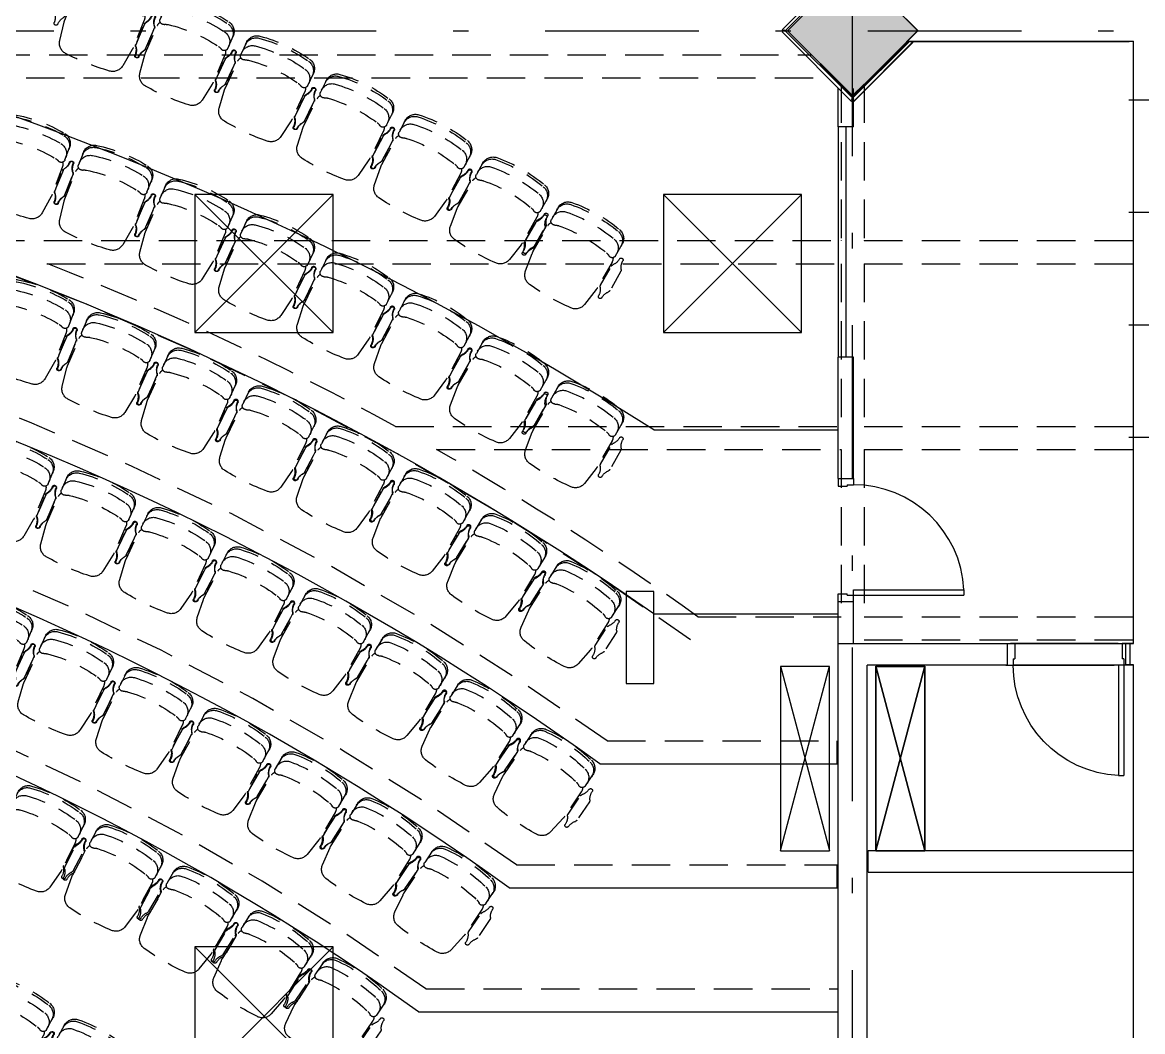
# Model space of a CAD drawing. Header units: millimetres. Extents: x 182 to 575, y -105 to 95.
# Drawn here: x 272.14 to 279.43, y -0.17 to 6.4 of the extents above; entities that cross this region are included whole.
import ezdxf

# ---------------------------------------------------------------- set-up
doc = ezdxf.new("R2010")
doc.units = ezdxf.units.MM
doc.header["$MEASUREMENT"] = 0
for name, pattern in [('DASHDOT', [1, 0.5, -0.25, 0, -0.25]), ('DASHED2', [0.375, 0.25, -0.125]), ('HIDDEN2', [0.1875, 0.125, -0.0625])]:
    doc.linetypes.add(name, pattern=pattern)
for name, color, linetype in [('base', 253, 'Continuous'), ('BR_EST', 2, 'Continuous'), ('construir', 10, 'Continuous'), ('DEMOLIR', 10, 'HIDDEN2'), ('EIXOS', 31, 'DASHDOT'), ('L_DECA', 7, 'Continuous')]:
    doc.layers.add(name, color=color, linetype=linetype)

# ---------------------------------------------------------------- blocks, each defined once
blk = doc.blocks.new('A$C2006581A')
at = {"layer": 'L_DECA', "color": 1}
for p, q in [((0, 0.9), (0.9, 0)), ((0, 0), (0.9, 0.9))]:
    blk.add_line(p, q, dxfattribs=at)
blk.add_lwpolyline([(0, 0), (0.9, 0), (0.9, 0.9), (0, 0.9)], close=True, dxfattribs=at)
blk = doc.blocks.new('A$C08E35E4D')
at = {"layer": 'L_DECA', "color": 1}
blk.add_lwpolyline([(0, 0.6), (0, 0), (0.18, 0), (0.18, 0.6)], close=True, dxfattribs=at)
blk = doc.blocks.new('XR_BL2_AND_MON-REV15$0$P50X50')
at = {"layer": 'base'}
blk.add_hatch(color=256, dxfattribs=at).paths.add_polyline_path([(0, -0.4243), (0.4243, 0), (0, 0.4243), (-0.4243, 0)])
at = {"layer": 'base', "linetype": 'ByBlock'}
blk.add_lwpolyline([(0, -0.4243), (0.4243, 0), (0, 0.4243), (-0.4243, 0)], close=True, dxfattribs=at)
blk = doc.blocks.new('XR_BL2_AND_MON-REV15$0$PILAR 60X60_45')
at = {"layer": 'base'}
blk.add_blockref('XR_BL2_AND_MON-REV15$0$P50X50', (0, 0), dxfattribs=at)
blk = doc.blocks.new('XR_BL2_AND_MON-REV15$0$P8014PL')
at = {"layer": 'base'}
for p, q in [((-0.075, 0.14), (-0.075, 0.8591)), ((-0.075, 0.8591), (-0.04, 0.8591)), ((-0.04, 0.14), (-0.04, 0.8591)), ((-0.8, 0), (-0.8, 0.14)), ((-0.8, 0.14), (-0.76, 0.14)), ((-0.76, 0.1), (-0.76, 0.14)), ((-0.76, 0.1), (-0.75, 0.1)), ((-0.75, 0), (-0.75, 0.1)), ((-0.04, 0.14), (-0.075, 0.14)), ((-0.05, 0), (-0.05, 0.1)), ((-0.04, 0.1), (-0.05, 0.1)), ((-0.04, 0.1), (-0.04, 0.14)), ((0, 0.14), (-0.04, 0.14)), ((0, 0), (0, 0.14)), ((-0.8, 0), (-0.75, 0)), ((0, 0), (-0.05, 0))]:
    blk.add_line(p, q, dxfattribs=at)
blk.add_arc((-0.04, 0.14), 0.72, 92.78631, 180, dxfattribs=at)
blk = doc.blocks.new('XR_BL2_AND_MON-REV15$0$P2000501')
for points in [[(0.2315, -0.362, 0.149389), (0.24, -0.3341), (0.24, -0.1416, 0.03724), (0.2389, -0.1267), (0.2207, -0.0055, 0.342214), (0.1543, 0.058, 0.051556), (-0.1543, 0.058, 0.342214), (-0.2207, -0.0055), (-0.2389, -0.1267, 0.03724), (-0.24, -0.1416), (-0.24, -0.3341, 0.149389), (-0.2315, -0.362)], [(0.24, -0.397, -0.36261), (0.1784, -0.4708, -0.08991), (-0.1784, -0.4708, -0.36261), (-0.24, -0.397)], [(0.24, -0.453, -0.36261), (0.1784, -0.5268, -0.08991), (-0.1784, -0.5268, -0.36261), (-0.24, -0.453)]]:
    blk.add_lwpolyline(points, format="xyb")
for points in [[(-0.2541, -0.1536, -0.164851), (-0.25, -0.1658), (-0.25, -0.3099, -0.164851), (-0.2541, -0.322, 0.162089), (-0.2725, -0.3753, -1), (-0.2975, -0.3753, 0.162089), (-0.3159, -0.322, -0.164851), (-0.32, -0.3099), (-0.32, -0.1658, -0.164851), (-0.3159, -0.1536, 0.162089), (-0.2975, -0.1003, -1), (-0.2725, -0.1003, 0.162089)], [(0.25, -0.1658), (0.25, -0.3099, 0.164851), (0.2541, -0.322, -0.162089), (0.2725, -0.3753, 1), (0.2975, -0.3753, -0.162089), (0.3159, -0.322, 0.164851), (0.32, -0.3099), (0.32, -0.1658, 0.164851), (0.3159, -0.1536, -0.162089), (0.2975, -0.1003, 1), (0.2725, -0.1003, -0.162089), (0.2541, -0.1536, 0.164851)], [(-0.1784, -0.3681, 0.08991), (0.1784, -0.3681, 0.086278), (0.2025, -0.3592, -0.57735), (0.24, -0.3809), (0.24, -0.468, -0.36261), (0.1784, -0.5418, -0.08991), (-0.1784, -0.5418, -0.36261), (-0.24, -0.468), (-0.24, -0.3809, -0.57735), (-0.2025, -0.3592, 0.086278)]]:
    blk.add_lwpolyline(points, format="xyb", close=True)

msp = doc.modelspace()

# ---------------------------------------------------------------- linework, layer by layer
at = {"layer": 'base'}
for p, q in [((277.4708, 6.715), (277.1024, 6.3466)), ((277.9654, 6.3488, 195.166), (277.8901, 6.4241, 195.166)), ((277.0953, 6.3537), (277.0812, 6.3395)), ((277.0883, 6.3466), (277.0812, 6.3537)), ((277.0953, 6.3537), (277.5479, 5.9011)), ((277.8907, 6.2741, 195.166), (277.9654, 6.3488, 195.166)), ((277.0812, 6.3395), (277.5337, 5.887)), ((277.5408, 5.9107), (277.9092, 6.2791)), ((277.5408, 5.9082), (277.9092, 6.2766)), ((277.5479, 5.8895), (277.9375, 6.2791)), ((277.5479, 5.887), (277.9375, 6.2766)), ((277.8951, 6.2766, 195.166), (279.3416, 6.2766, 195.166)), ((279.3689, 6.2766, 195.166), (277.8951, 6.2766, 195.166)), ((279.3689, 2.3591, 195.166), (279.3689, 6.2791, 195.166)), ((279.3689, 2.3566, 195.166), (279.3689, 6.2766, 195.166)), ((279.3689, 2.3566, 195.166), (279.3689, 6.2766, 195.166)), ((277.9042, 6.2716), (277.5337, 5.9011)), ((277.9325, 6.2716), (277.5479, 5.887)), ((277.2727, 6.1905, 195.166), (277.4227, 6.0405, 195.166)), ((277.4658, 5.9974, 195.166), (277.5408, 5.9224, 195.166)), ((277.5408, 5.9249, 195.166), (277.6158, 5.9999, 195.166)), ((277.5408, 5.9224, 195.166), (277.6158, 5.9974, 195.166)), ((277.5408, 5.8941), (277.5337, 5.9011)), ((277.5408, 5.8966), (277.5337, 5.8895)), ((277.5408, 5.8941), (277.5337, 5.887)), ((277.5408, 5.8941), (277.5337, 5.887)), ((277.5408, 5.8966), (277.5479, 5.9036)), ((277.5408, 5.8941), (277.5479, 5.9011)), ((277.5408, 5.8966), (277.5479, 5.8895)), ((277.5408, 5.8941), (277.5479, 5.887)), ((277.5408, 5.8941), (277.5479, 5.887)), ((279.3689, 4.833, 195.166), (279.3689, 4.983, 195.166)), ((279.3689, 4.8305, 195.166), (279.3689, 4.9805, 195.166)), ((279.3689, 3.623, 195.166), (279.3689, 3.773, 195.166)), ((279.3689, 3.6205, 195.166), (279.3689, 3.7705, 195.166)), ((279.3689, 2.3837, 195.166), (279.3689, 2.5337, 195.166)), ((279.3689, 2.3812, 195.166), (279.3689, 2.5312, 195.166)), ((277.4458, 2.3566, 195.166), (278.5158, 2.3566, 195.166)), ((277.4458, -1.9241, 195.166), (277.4458, 2.3566, 195.166)), ((277.4458, 2.3566, 195.166), (278.5462, 2.3566, 195.166)), ((277.4458, -1.9241, 195.166), (277.4458, 2.3566, 195.166)), ((278.5462, 2.3566, 195.166), (278.5462, 2.2166, 195.166)), ((279.2689, 2.3566), (278.5689, 2.3566)), ((278.5962, 2.3566, 195.166), (279.2962, 2.3566, 195.166)), ((279.3189, 2.2191, 195.166), (279.3189, 2.3591, 195.166)), ((279.3189, 2.3591, 195.166), (279.3689, 2.3591, 195.166)), ((279.3189, 2.2166, 195.166), (279.3189, 2.3566, 195.166)), ((279.3189, 2.2166, 195.166), (279.3189, 2.3566, 195.166)), ((279.3189, 2.3566, 195.166), (279.3689, 2.3566, 195.166)), ((279.3189, 2.3566, 195.166), (279.3689, 2.3566, 195.166)), ((277.0708, 1.0091), (277.3908, 2.2091)), ((277.0708, 2.2091), (277.3908, 1.0091)), ((278.5158, 2.2166, 195.166), (277.6358, 2.2166, 195.166)), ((277.6358, -0.2816, 195.166), (277.6358, 2.2166, 195.166)), ((278.5462, 2.2166, 195.166), (277.6358, 2.2166, 195.166)), ((277.6358, -0.2816, 195.166), (277.6358, 2.2166, 195.166)), ((277.6908, 1.0091, 153.3784), (278.0108, 2.2091, 153.3784)), ((277.6908, 2.2091, 153.3784), (278.0108, 1.0091, 153.3784)), ((278.0108, 1.0091), (277.6908, 2.2091)), ((278.0108, 2.2091), (277.6908, 1.0091)), ((278.5389, 2.2166), (279.2439, 2.2166)), ((279.2712, 2.2166, 195.166), (278.5862, 2.2166, 195.166)), ((279.3689, 2.2191, 195.166), (279.3189, 2.2191, 195.166)), ((279.3689, 2.2166, 195.166), (279.3189, 2.2166, 195.166)), ((279.3689, 2.2166, 195.166), (279.3189, 2.2166, 195.166)), ((279.3689, -0.2791, 195.166), (279.3689, 2.2191, 195.166)), ((279.3689, -0.2816, 195.166), (279.3689, 2.2166, 195.166)), ((279.3689, -0.2816, 195.166), (279.3689, 2.2166, 195.166)), ((277.4408, 1.5738, 195.166), (277.4408, 1.7238, 195.166)), ((275.8946, 1.5738, 195.166), (277.4408, 1.5738, 195.166)), ((275.8946, 1.5738, 195.166), (277.4408, 1.5738, 195.166)), ((277.6408, 0.8691, 195.166), (277.6408, 1.0091, 195.166)), ((277.6408, 1.0091, 195.166), (279.3689, 1.0091, 195.166)), ((279.3689, 0.8716, 195.166), (279.3689, 1.0116, 195.166)), ((279.3689, 0.8691, 195.166), (279.3689, 1.0091, 195.166)), ((277.4408, 0.7664, 195.166), (277.4408, 0.9164, 195.166)), ((277.6408, 0.8691, 195.166), (279.3689, 0.8691, 195.166)), ((275.3045, 0.7664, 195.166), (277.4408, 0.7664, 195.166)), ((275.3045, 0.7664, 195.166), (277.4408, 0.7664, 195.166)), ((277.4458, -0.041, 195.166), (277.4458, 0.109, 195.166)), ((274.7145, -0.041, 195.166), (277.4458, -0.041, 195.166)), ((274.7145, -0.041, 195.166), (277.4458, -0.041, 195.166))]:
    msp.add_line(p, q, dxfattribs=at)
for points in [[(277.4708, 6.7433), (277.0812, 6.3537)], [(277.0708, 1.0066), (277.3908, 1.0066), (277.3908, 2.2066), (277.0708, 2.2066), (277.0708, 1.0066)], [(277.6908, 1.0066), (278.0108, 1.0066), (278.0108, 2.2066), (277.6908, 2.2066), (277.6908, 1.0066)], [(277.6908, 1.0066), (277.6908, 2.2066), (278.0108, 2.2066), (278.0108, 1.0066), (277.6908, 1.0066)]]:
    msp.add_lwpolyline(points, dxfattribs=at)
at = {"layer": 'base', "elevation": -131.6139}
for points in [[(279.3388, 5.8979), (279.6656, 5.8979), (280.1508, 5.8979)], [(279.3388, 5.1654), (279.6656, 5.1654), (280.1508, 5.1654)], [(279.3388, 4.4329), (279.6656, 4.4329), (280.1508, 4.4329)], [(279.3388, 3.7004), (279.6656, 3.7004), (280.1508, 3.7004)]]:
    msp.add_lwpolyline(points, dxfattribs=at)
at = {"layer": 'base'}
for radius, start, end in [(19.2681, 55.11371, 89.95427), (18.2681, 54.26527, 89.95176), (18.2681, 54.26527, 89.95176), (17.2681, 54.28987, 89.94897), (17.2681, 54.28987, 89.94897), (16.2681, 54.31751, 90.47414), (16.2681, 54.31751, 90.47414)]:
    msp.add_arc((265.2254, -13.2549, 195.166), radius, start, end, dxfattribs=at)
at = {"layer": 'BR_EST', "linetype": 'DASHED2'}
for p, q in [((271.5589, 6.1905, 195.166), (277.2727, 6.1905, 195.166)), ((271.4089, 6.0405, 195.166), (277.4227, 6.0405, 195.166)), ((277.4658, 5.9974, 195.166), (277.4658, 4.9845, 195.166)), ((277.4658, 5.9974, 195.166), (277.4658, 4.9845, 195.166)), ((277.6158, 5.9974, 195.166), (277.6158, 4.9845, 195.166)), ((277.6158, 5.9974, 195.166), (277.6158, 4.9845, 195.166)), ((271.8987, 4.9805, 195.166), (277.4658, 4.9805, 195.166)), ((277.4658, 4.9845, 195.166), (277.4658, 4.9805, 195.166)), ((277.4658, 4.9845, 195.166), (277.4658, 4.9805, 195.166)), ((277.6158, 4.9845, 195.166), (277.6158, 4.9805, 195.166)), ((277.6158, 4.9845, 195.166), (277.6158, 4.9805, 195.166)), ((277.6158, 4.9805, 195.166), (279.3689, 4.9805, 195.166)), ((277.6158, 4.9805, 195.166), (279.3912, 4.9805, 195.166)), ((272.2952, 4.8305, 195.166), (277.4658, 4.8305, 195.166)), ((277.4658, 4.8305, 195.166), (277.4658, 3.7705, 195.166)), ((277.4658, 4.8305, 195.166), (277.4658, 3.7705, 195.166)), ((277.6158, 4.8305, 195.166), (279.3689, 4.8305, 195.166)), ((277.6158, 4.8305, 195.166), (277.6158, 3.7705, 195.166)), ((277.6158, 4.8305, 195.166), (279.3912, 4.8305, 195.166)), ((277.6158, 4.8305, 195.166), (277.6158, 3.7705, 195.166)), ((274.5634, 3.7705, 195.166), (277.4658, 3.7705, 195.166)), ((277.6158, 3.7705, 195.166), (279.3689, 3.7705, 195.166)), ((277.6158, 3.7705, 195.166), (279.3912, 3.7705, 195.166)), ((274.8319, 3.6205, 195.166), (277.4658, 3.6205, 195.166)), ((277.4658, 3.6205, 195.166), (277.4658, 2.5312, 195.166)), ((277.4658, 3.6205, 195.166), (277.4658, 2.5312, 195.166)), ((277.6158, 3.6205, 195.166), (279.3689, 3.6205, 195.166)), ((277.6158, 3.6205, 195.166), (277.6158, 2.5312, 195.166)), ((277.6158, 3.6205, 195.166), (279.3912, 3.6205, 195.166)), ((277.6158, 3.6205, 195.166), (277.6158, 2.5312, 195.166)), ((276.5329, 2.5313, 195.166), (277.4658, 2.5313, 195.166)), ((277.6158, 2.5312, 195.166), (279.3689, 2.5312, 195.166)), ((277.6158, 2.5312, 195.166), (279.3912, 2.5312, 195.166)), ((277.6158, 2.3812, 195.166), (279.3689, 2.3812, 195.166)), ((277.6158, 2.3812, 195.166), (279.3912, 2.3812, 195.166)), ((275.9428, 1.7238, 195.166), (277.4408, 1.7238, 195.166)), ((275.3527, 0.9164, 195.166), (277.4408, 0.9164, 195.166)), ((274.7626, 0.109, 195.166), (277.4458, 0.109, 195.166))]:
    msp.add_line(p, q, dxfattribs=at)
for radius, start, end in [(19.2681, 54.2433, 89.95427), (18.4181, 54.41597, 89.95216), (19.4181, 61.2563, 68.64908), (17.4181, 54.44912, 89.94941), (19.4181, 54.38632, 60.349), (16.4181, 54.48634, 89.94633)]:
    msp.add_arc((265.2254, -13.2549, 195.166), radius, start, end, dxfattribs=at)
at = {"layer": 'construir'}
for p, q in [((277.4458, 5.7214, 195.166), (277.4458, 5.9714, 195.166)), ((277.5458, 5.7214, 195.166), (277.5458, 5.9714, 195.166)), ((277.5458, 5.7214, 195.166), (277.4458, 5.7214, 195.166)), ((277.4458, 5.7214, 195.166), (277.4458, 4.2214, 195.166)), ((277.4958, 5.7214, 195.166), (277.4958, 4.2214, 195.166)), ((277.4458, 3.4312, 195.166), (277.4458, 4.2214, 195.166)), ((277.5458, 4.2214, 195.166), (277.4458, 4.2214, 195.166)), ((277.5458, 3.4312, 195.166), (277.5458, 4.2214, 195.166)), ((276.2458, 3.7476, 195.166), (277.4458, 3.7476, 195.166)), ((277.4458, 3.4312, 195.166), (277.5458, 3.4312, 195.166)), ((277.4458, 3.4312, 195.166), (277.4458, 3.3812, 195.166)), ((277.5458, 3.4312, 195.166), (277.5458, 3.3912, 195.166)), ((277.4458, 3.3812, 195.166), (277.5058, 3.3812, 195.166)), ((277.5058, 3.3912, 195.166), (277.5458, 3.3912, 195.166)), ((277.5058, 3.3912, 195.166), (277.5058, 3.3812, 195.166)), ((277.5458, 2.7062, 195.166), (278.265, 2.7062, 195.166)), ((277.5458, 2.6712, 195.166), (277.5458, 2.7062, 195.166)), ((278.265, 2.7062, 195.166), (278.265, 2.6712, 195.166)), ((277.4458, 2.6812, 195.166), (277.5058, 2.6812, 195.166)), ((277.4458, 2.6312, 195.166), (277.4458, 2.6812, 195.166)), ((277.4458, 2.3591, 195.166), (277.4458, 2.6312, 195.166)), ((277.4458, 2.6312, 195.166), (277.5458, 2.6312, 195.166)), ((277.5058, 2.6712, 195.166), (277.5058, 2.6812, 195.166)), ((277.5058, 2.6712, 195.166), (277.5458, 2.6712, 195.166)), ((277.5458, 2.6712, 195.166), (278.265, 2.6712, 195.166)), ((277.5458, 2.6312, 195.166), (277.5458, 2.6712, 195.166)), ((277.5458, 2.3591, 195.166), (277.5458, 2.6312, 195.166)), ((276.2458, 2.5505, 195.166), (277.4458, 2.5505, 195.166))]:
    msp.add_line(p, q, dxfattribs=at)
at = {"layer": 'construir', "elevation": 195.166}
msp.add_lwpolyline([(265.0408, -1.8291), (265.3701, -2.1584), (268.1658, -2.1584), (268.1658, -2.2035), (270.874, -2.2035), (270.9145, -2.2054), (271.2915, -1.8298), (271.6674, -2.2057), (271.7076, -2.2034), (277.1666, -2.2034), (277.4458, -1.9241), (277.4458, 2.3566), (277.4458, 2.3566), (279.3689, 2.3566), (279.3689, 6.2766), (277.8951, 6.2766), (277.5415, 5.923), (277.1166, 6.3466), (277.4708, 6.7009), (277.4708, 8.5216), (268.1575, 8.5216), (268.1575, 8.4316), (265.1108, 8.4316), (264.9708, 8.4316)], dxfattribs=at)
at = {"layer": 'construir'}
for centre, radius, start, end in [((265.0408, -13.8372, 195.166), 20.8513, 57.49475, 122.50525), ((277.5458, 2.6712, 195.166), 0.72, 2.78631, 90)]:
    msp.add_arc(centre, radius, start, end, dxfattribs=at)
at = {"layer": 'EIXOS', "linetype": 'DASHDOT', "ltscale": 2}
for p, q in [((277.5408, -4.9696), (277.5408, 11.8133)), ((241.9392, 6.3466), (288.455, 6.3466))]:
    msp.add_line(p, q, dxfattribs=at)

# ---------------------------------------------------------------- block references
at = {"layer": 'base', "xscale": -1}
for name, p, rotation in [('XR_BL2_AND_MON-REV15$0$PILAR 60X60_45', (277.5408, 6.3466), 90), ('XR_BL2_AND_MON-REV15$0$P8014PL', (279.3462, 2.3566, 195.166), 180)]:
    msp.add_blockref(name, p, dxfattribs=dict(at, rotation=rotation))
at = {"layer": 'DEMOLIR', "xscale": -1}
for p, rotation in [((272.5813, 6.1963, 195.166), 158.1434707415146), ((273.1011, 5.9786, 195.166), 156.5944860706684), ((273.6143, 5.746, 195.166), 155.0455013998251), ((274.1207, 5.4989, 195.166), 153.4965167289801), ((272.0549, 5.2325, 195.166), 159.6924554123592), ((274.6199, 5.2375, 195.166), 151.9475320581354), ((272.5813, 5.0313, 195.166), 158.1434707415146), ((275.1113, 4.9619, 195.166), 150.3985473872884), ((273.1011, 4.8136, 195.166), 156.5944860706684), ((275.6002, 4.6694, 195.166), 150.3985473872884), ((273.6143, 4.581, 195.166), 155.0455013998251), ((274.1207, 4.3339, 195.166), 153.4965167289801), ((272.0751, 4.1564, 251.1069), 158.810413165478), ((274.6199, 4.0725, 195.166), 151.9475320581354), ((272.596, 3.9424, 251.1069), 157.1689785088232), ((275.1113, 3.7969, 195.166), 150.3985473872884), ((273.1101, 3.7129, 251.1069), 155.5275438521707), ((273.6171, 3.4679, 251.1069), 153.886109195523), ((275.6002, 3.5044, 195.166), 150.3985473872884), ((274.1165, 3.2079, 251.1069), 152.2446745388696), ((271.9372, 3.1343, 251.1069), 157.9140967546018), ((274.608, 2.9328, 251.1069), 150.6032398822146), ((272.4549, 2.9126, 251.1069), 156.1828094166741), ((272.9654, 2.6745, 251.1069), 154.4515220787462), ((275.0908, 2.6432, 251.1069), 148.9618052255677), ((273.4675, 2.4206, 251.1069), 152.7202347408188), ((275.5646, 2.3392, 251.1069), 147.3203705689164), ((273.9613, 2.1508, 251.1069), 150.9889474028941), ((271.7929, 2.11, 251.1069), 156.9474471192113), ((272.3063, 1.8805, 251.1069), 155.1159002965477), ((274.4463, 1.8656, 251.1069), 149.2576600649621), ((272.8116, 1.6341, 251.1069), 153.2843534738869), ((274.9219, 1.5651, 251.1069), 147.5263727270347), ((273.3081, 1.3705, 251.1069), 151.4528066512286), ((275.3877, 1.2496, 251.1069), 145.7950853891157), ((273.7954, 1.0904, 251.1069), 149.6212598285739), ((272.1144, 0.8644, 251.1069), 153.6752320802492), ((274.2728, 0.7942, 251.1069), 147.789713005911), ((272.6074, 0.613, 251.1069), 151.73109984689), ((274.7403, 0.4819, 251.1069), 145.9581661832468), ((273.0913, 0.3443, 251.1069), 149.7869676135388), ((273.5656, 0.0588, 251.1069), 147.8428353801901), ((274.0295, -0.2433, 251.1069), 145.8987031468368), ((271.903, -0.3816), 152.1889830171559), ((272.3852, -0.6512), 150.1175175438591)]:
    msp.add_blockref('XR_BL2_AND_MON-REV15$0$P2000501', p, dxfattribs=dict(at, rotation=rotation))
at = {"layer": 'L_DECA'}
for name, p in [('A$C2006581A', (273.2587, 4.3816, 195.166)), ('A$C2006581A', (276.3087, 4.3816, 195.166)), ('A$C08E35E4D', (276.0658, 2.0966)), ('A$C2006581A', (273.2587, -0.5184, 195.166))]:
    msp.add_blockref(name, p, dxfattribs=at)

doc.saveas('drawing.dxf')
